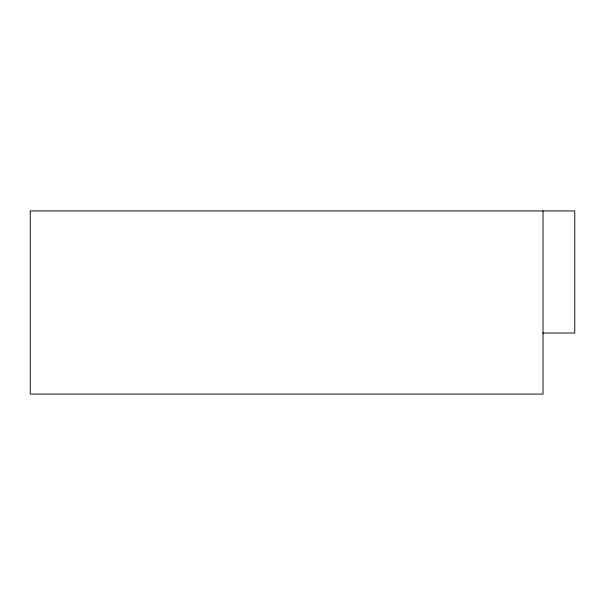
<?xml version="1.0" encoding="UTF-8"?>
<svg xmlns="http://www.w3.org/2000/svg" width="605" height="605" viewBox="0 0 605 605"><rect width="100%" height="100%" fill="white"/><g stroke="black" fill="none" stroke-linecap="round" stroke-linejoin="round"><path stroke-width="0.91" d="M542.715 333.022L574.75 333.022L574.75 210.933L30.25 210.933L30.25 394.067L543.01 394.067L543.01 210.933"/></g></svg>
